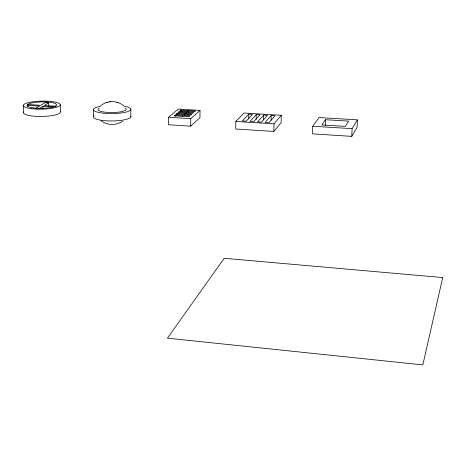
<?xml version="1.0" encoding="UTF-8"?>
<svg xmlns="http://www.w3.org/2000/svg" width="466" height="466" viewBox="0 0 466 466"><rect width="100%" height="100%" fill="white"/><g stroke="black" fill="none" stroke-linecap="round" stroke-linejoin="round"><path stroke-width="0.7" d="M175.134 116.354L175.14 115.009L189.872 115.912L188.922 116.75L174.15 115.842L175.14 115.009M177.092 114.694L177.092 113.355L191.753 114.252L190.815 115.079L176.119 114.182L177.092 113.355M179.026 113.057L179.026 111.724L193.617 112.609L192.691 113.424L178.064 112.539L179.026 111.724M180.942 111.432L180.942 110.104L195.464 110.978L194.543 111.793L179.987 110.908L180.942 110.104M182.491 116.809L182.491 115.457M184.408 115.143L184.414 113.803M186.307 113.5L186.313 112.16M188.188 111.869L188.194 110.541M190.699 126.158L190.734 118.667L200.013 110.39L199.966 117.7L190.699 126.158L168.471 124.748L168.471 117.292L178.286 109.085L200.013 110.39M235.831 121.463L235.726 129.012L273.851 131.424L281.097 122.704L281.278 115.288L244.027 113.04L235.831 121.463L274.02 123.828L281.278 115.288M248.716 118.906L248.797 114.199L252.514 114.426L246.141 121.183L242.349 120.95L248.797 114.199M256.149 119.36L256.236 114.653L259.964 114.875L253.743 121.655L249.939 121.422L256.236 114.653M263.605 119.82L263.698 115.102L267.437 115.329L261.368 122.127L257.552 121.888L263.698 115.102M271.084 120.275L271.183 115.556L274.934 115.778L269.016 122.599L265.189 122.36L271.183 115.556M273.851 131.424L274.02 123.828M312.768 126.228L312.535 133.876L351.783 136.369L357.078 127.387L357.381 119.873L319.059 117.56L312.768 126.228L352.086 128.663L357.381 119.873M325.28 125.867L325.484 119.721L348.597 121.125L345.3 126.385L321.831 124.935L325.484 119.721M351.783 136.369L352.086 128.663M100.755 105.718C106.994 100.341 117.24 100.272 123.507 105.625M122.541 121.207C116.308 125.645 107.093 125.535 101.093 120.723M38.987 108.712L42.93 106.312L53.584 106.964M48.703 106.056L48.621 102.846L44.212 105.532L55.553 106.225M35.492 108.496L39.459 106.097L27.459 105.363L27.5 106.801M106.085 102.654L106.504 102.532M106.918 102.404L107.279 102.293M109.679 101.827L110.541 101.734M168.471 117.292L190.734 118.667M116.803 102.211L117.182 102.316M117.583 102.427L118.02 102.555M23.3 105.543L23.527 112.749M42.93 106.312L42.989 108.473M60.283 104.646L60.446 111.828M93.439 109.446L93.555 116.733M130.806 109.329L130.864 116.617M130.8 116.203A18.663 4.241 -0.6 0 1 110.85 120.968A18.663 4.241 -0.6 0 1 94.027 115.935M123.799 106.097A18.692 4.147 -0.5 0 1 125.814 112.143A18.692 4.147 -0.5 0 1 98.431 112.393A18.692 4.147 -0.5 0 1 100.406 106.312M125.179 108.124A14.091 3.128 -0.5 0 1 111.974 112.545A14.091 3.128 -0.5 0 1 99.171 108.304M56.258 106.265A14.795 3.227 -1.2 0 1 56.031 106.464M55.303 106.906A14.795 3.227 -1.2 0 1 55.209 106.959M27.459 105.363A14.795 3.227 -1.2 0 1 28.776 104.588L40.752 105.316L45.185 102.642A14.795 3.227 -1.2 0 1 48.621 102.846M60.295 111.421A18.471 4.107 -1.2 0 1 41.515 116.459A18.471 4.107 -1.2 0 1 23.842 111.945M442.7 277.567L422.819 364.895L167.428 338.176L224.169 258.292L442.7 277.567M31.542 108.695A18.5 4.019 -1.2 0 0 60.254 105.036A18.5 4.019 -1.2 0 0 33.593 101.704A18.5 4.019 -1.2 0 0 31.542 108.695M33.569 107.961A14.801 3.215 -1.2 0 0 56.567 105.048A14.801 3.215 -1.2 0 0 35.276 102.369A14.801 3.215 -1.2 0 0 33.569 107.961"/></g></svg>
